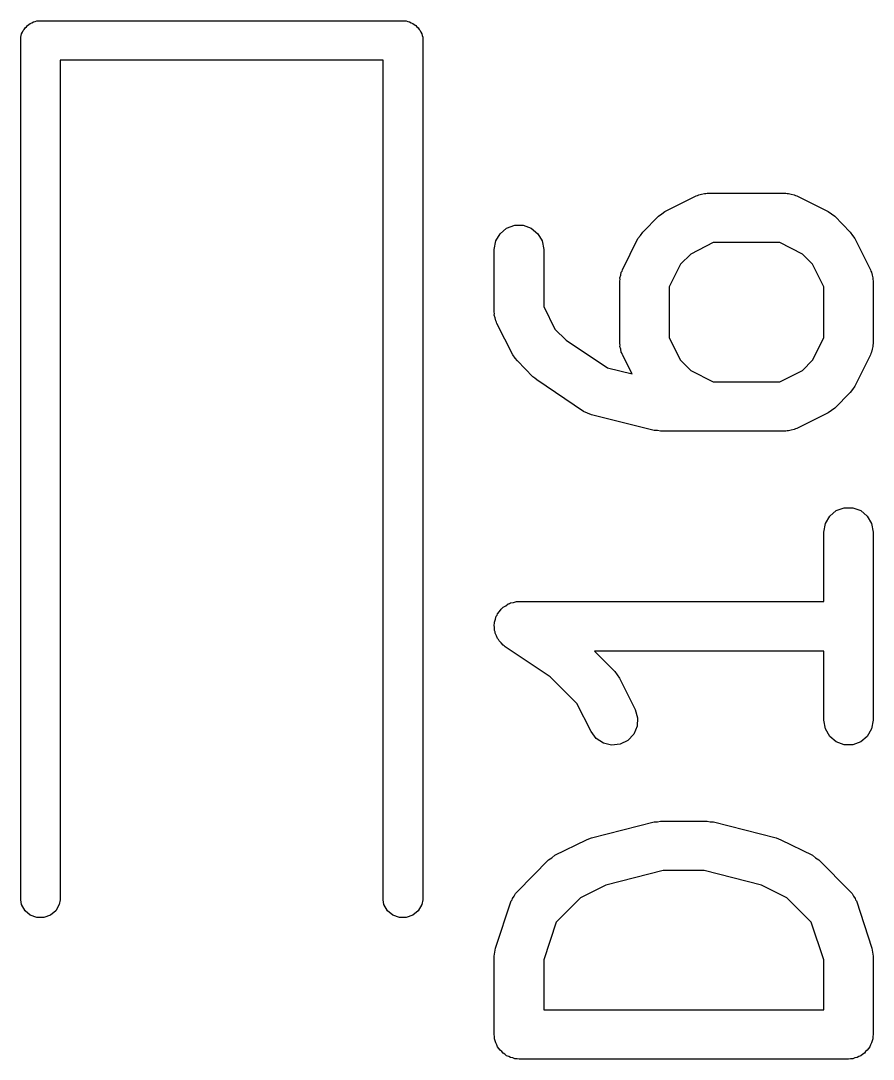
# Model space of a CAD drawing. Extents: x 107.8 to 187.5, y -108.6 to -68.5.
# Drawn here: x 141.835 to 144.422, y -106.44 to -103.29 of the extents above; entities that cross this region are included whole.
import ezdxf

# ---------------------------------------------------------------- set-up
doc = ezdxf.new("R2010")
doc.units = 0
doc.header["$MEASUREMENT"] = 0
doc.layers.add('BLACK', color=7, linetype='CONTINUOUS')

msp = doc.modelspace()

# ---------------------------------------------------------------- linework, layer by layer
at = {"layer": 'BLACK', "linetype": 'CONTINUOUS'}
for p, q in [((141.842, -103.32), (141.845, -103.316)), ((141.845, -103.316), (141.848, -103.311)), ((141.848, -103.311), (141.852, -103.308)), ((141.852, -103.308), (141.855, -103.304)), ((141.855, -103.304), (141.86, -103.301)), ((141.86, -103.301), (141.864, -103.298)), ((141.864, -103.298), (141.869, -103.296)), ((141.869, -103.296), (141.874, -103.293)), ((141.874, -103.293), (141.879, -103.292)), ((141.879, -103.292), (141.884, -103.29)), ((141.884, -103.29), (141.889, -103.29)), ((141.889, -103.29), (141.889, -103.29)), ((141.889, -103.29), (143, -103.29)), ((143, -103.29), (143.005, -103.29)), ((143, -103.29), (143, -103.29)), ((143.005, -103.29), (143.01, -103.292)), ((143.01, -103.292), (143.015, -103.293)), ((143.015, -103.293), (143.02, -103.296)), ((143.02, -103.296), (143.025, -103.298)), ((143.025, -103.298), (143.029, -103.301)), ((143.029, -103.301), (143.034, -103.304)), ((143.034, -103.304), (143.037, -103.308)), ((143.037, -103.308), (143.041, -103.311)), ((143.041, -103.311), (143.044, -103.316)), ((143.044, -103.316), (143.047, -103.32)), ((141.835, -103.34), (141.836, -103.335)), ((141.835, -103.345), (141.835, -103.34)), ((141.835, -105.956), (141.835, -103.345)), ((141.835, -103.345), (141.835, -103.345)), ((141.836, -103.335), (141.837, -103.33)), ((141.837, -103.33), (141.84, -103.325)), ((141.84, -103.325), (141.842, -103.32)), ((143.047, -103.32), (143.049, -103.325)), ((143.049, -103.325), (143.052, -103.33)), ((143.052, -103.33), (143.053, -103.335)), ((143.053, -103.335), (143.055, -103.34)), ((143.055, -103.34), (143.055, -103.345)), ((143.055, -103.345), (143.055, -103.345)), ((143.055, -103.345), (143.055, -105.956)), ((142.935, -103.41), (141.955, -103.41)), ((141.955, -103.41), (141.955, -105.956)), ((142.935, -105.956), (142.935, -103.41)), ((143.79, -103.869), (143.885, -103.821)), ((143.885, -103.821), (143.889, -103.82)), ((143.889, -103.82), (143.893, -103.818)), ((143.893, -103.818), (143.901, -103.816)), ((143.901, -103.816), (143.91, -103.814)), ((143.91, -103.814), (143.914, -103.814)), ((143.914, -103.814), (143.918, -103.813)), ((143.918, -103.813), (144.157, -103.813)), ((144.157, -103.813), (144.161, -103.814)), ((144.161, -103.814), (144.165, -103.814)), ((144.165, -103.814), (144.173, -103.816)), ((144.173, -103.816), (144.182, -103.818)), ((144.182, -103.818), (144.186, -103.82)), ((144.186, -103.82), (144.19, -103.821)), ((144.19, -103.821), (144.285, -103.869)), ((143.723, -103.931), (143.77, -103.883)), ((143.77, -103.883), (143.78, -103.876)), ((143.78, -103.876), (143.79, -103.869)), ((144.285, -103.869), (144.295, -103.876)), ((144.295, -103.876), (144.305, -103.883)), ((144.305, -103.883), (144.352, -103.931)), ((143.309, -103.919), (143.334, -103.91)), ((143.334, -103.91), (143.36, -103.91)), ((143.36, -103.91), (143.384, -103.919)), ((143.277, -103.958), (143.29, -103.936)), ((143.29, -103.936), (143.309, -103.919)), ((143.384, -103.919), (143.404, -103.936)), ((143.404, -103.936), (143.417, -103.958)), ((143.708, -103.95), (143.716, -103.941)), ((143.716, -103.941), (143.723, -103.931)), ((144.352, -103.931), (144.359, -103.941)), ((144.359, -103.941), (144.366, -103.95)), ((143.272, -103.984), (143.277, -103.958)), ((143.417, -103.958), (143.422, -103.984)), ((143.661, -104.045), (143.708, -103.95)), ((143.936, -103.963), (143.868, -103.998)), ((144.139, -103.963), (143.936, -103.963)), ((144.207, -103.998), (144.139, -103.963)), ((144.366, -103.95), (144.414, -104.045)), ((143.272, -104.174), (143.272, -103.984)), ((143.422, -103.984), (143.422, -104.157)), ((143.868, -103.998), (143.837, -104.028)), ((144.238, -104.028), (144.207, -103.998)), ((143.837, -104.028), (143.803, -104.097)), ((144.272, -104.097), (144.238, -104.028)), ((143.653, -104.07), (143.656, -104.062)), ((143.654, -104.075), (143.653, -104.07)), ((143.653, -104.079), (143.654, -104.075)), ((143.656, -104.062), (143.657, -104.053)), ((143.657, -104.053), (143.66, -104.05)), ((143.66, -104.05), (143.661, -104.045)), ((144.414, -104.045), (144.415, -104.05)), ((144.415, -104.05), (144.417, -104.053)), ((144.417, -104.053), (144.419, -104.062)), ((144.419, -104.062), (144.421, -104.07)), ((144.421, -104.07), (144.421, -104.075)), ((144.421, -104.075), (144.422, -104.079)), ((143.653, -104.269), (143.653, -104.079)), ((143.803, -104.097), (143.803, -104.252)), ((144.272, -104.252), (144.272, -104.097)), ((144.422, -104.079), (144.422, -104.269)), ((143.422, -104.157), (143.456, -104.225)), ((143.273, -104.178), (143.272, -104.174)), ((143.272, -104.183), (143.273, -104.178)), ((143.275, -104.191), (143.272, -104.183)), ((143.277, -104.2), (143.275, -104.191)), ((143.279, -104.204), (143.277, -104.2)), ((143.28, -104.208), (143.279, -104.204)), ((143.328, -104.303), (143.28, -104.208)), ((143.456, -104.225), (143.49, -104.259)), ((143.49, -104.259), (143.616, -104.343)), ((143.803, -104.252), (143.837, -104.32)), ((144.238, -104.32), (144.272, -104.252)), ((143.654, -104.274), (143.653, -104.269)), ((143.653, -104.278), (143.654, -104.274)), ((143.656, -104.286), (143.653, -104.278)), ((143.657, -104.295), (143.656, -104.286)), ((143.66, -104.299), (143.657, -104.295)), ((144.417, -104.295), (144.415, -104.299)), ((144.419, -104.286), (144.417, -104.295)), ((144.421, -104.278), (144.419, -104.286)), ((144.422, -104.269), (144.421, -104.274)), ((144.421, -104.274), (144.421, -104.278)), ((143.335, -104.313), (143.328, -104.303)), ((143.342, -104.322), (143.335, -104.313)), ((143.389, -104.37), (143.342, -104.322)), ((143.661, -104.303), (143.66, -104.299)), ((143.69, -104.361), (143.661, -104.303)), ((143.837, -104.32), (143.868, -104.351)), ((144.207, -104.351), (144.238, -104.32)), ((144.414, -104.303), (144.366, -104.398)), ((144.415, -104.299), (144.414, -104.303)), ((143.616, -104.343), (143.69, -104.361)), ((143.868, -104.351), (143.936, -104.385)), ((144.139, -104.385), (144.207, -104.351)), ((143.395, -104.374), (143.389, -104.37)), ((143.401, -104.379), (143.395, -104.374)), ((143.543, -104.475), (143.401, -104.379)), ((143.936, -104.385), (144.139, -104.385)), ((144.352, -104.418), (144.305, -104.465)), ((144.359, -104.408), (144.352, -104.418)), ((144.366, -104.398), (144.359, -104.408)), ((143.555, -104.48), (143.543, -104.475)), ((143.567, -104.485), (143.555, -104.48)), ((143.757, -104.533), (143.567, -104.485)), ((144.285, -104.479), (144.19, -104.527)), ((144.295, -104.472), (144.285, -104.479)), ((144.305, -104.465), (144.295, -104.472)), ((143.767, -104.533), (143.757, -104.533)), ((143.776, -104.535), (143.767, -104.533)), ((144.157, -104.535), (143.776, -104.535)), ((144.161, -104.534), (144.157, -104.535)), ((144.165, -104.534), (144.161, -104.534)), ((144.173, -104.532), (144.165, -104.534)), ((144.182, -104.53), (144.173, -104.532)), ((144.186, -104.528), (144.182, -104.53)), ((144.19, -104.527), (144.186, -104.528)), ((144.309, -104.776), (144.334, -104.767)), ((144.334, -104.767), (144.36, -104.767)), ((144.36, -104.767), (144.384, -104.776)), ((144.277, -104.815), (144.29, -104.793)), ((144.29, -104.793), (144.309, -104.776)), ((144.384, -104.776), (144.404, -104.793)), ((144.404, -104.793), (144.417, -104.815)), ((144.272, -104.841), (144.277, -104.815)), ((144.417, -104.815), (144.422, -104.841)), ((144.272, -105.052), (144.272, -104.841)), ((144.422, -104.841), (144.422, -105.412)), ((143.33, -105.055), (143.339, -105.052)), ((143.339, -105.052), (143.343, -105.052)), ((143.343, -105.052), (143.347, -105.052)), ((143.347, -105.052), (144.272, -105.052)), ((143.282, -105.089), (143.288, -105.082)), ((143.288, -105.082), (143.293, -105.075)), ((143.293, -105.075), (143.296, -105.072)), ((143.296, -105.072), (143.299, -105.069)), ((143.299, -105.069), (143.307, -105.065)), ((143.307, -105.065), (143.314, -105.059)), ((143.314, -105.059), (143.318, -105.058)), ((143.318, -105.058), (143.321, -105.056)), ((143.321, -105.056), (143.33, -105.055)), ((143.273, -105.114), (143.276, -105.105)), ((143.273, -105.118), (143.273, -105.114)), ((143.276, -105.105), (143.278, -105.096)), ((143.278, -105.096), (143.281, -105.093)), ((143.281, -105.093), (143.282, -105.089)), ((143.272, -105.122), (143.273, -105.118)), ((143.273, -105.131), (143.272, -105.122)), ((143.273, -105.14), (143.273, -105.131)), ((143.275, -105.144), (143.273, -105.14)), ((143.275, -105.148), (143.275, -105.144)), ((143.279, -105.156), (143.275, -105.148)), ((143.282, -105.164), (143.279, -105.156)), ((143.285, -105.167), (143.282, -105.164)), ((143.287, -105.171), (143.285, -105.167)), ((143.293, -105.177), (143.287, -105.171)), ((143.299, -105.184), (143.293, -105.177)), ((143.302, -105.186), (143.299, -105.184)), ((143.305, -105.189), (143.302, -105.186)), ((143.442, -105.28), (143.305, -105.189)), ((144.272, -105.202), (143.576, -105.202)), ((143.576, -105.202), (143.638, -105.264)), ((144.272, -105.412), (144.272, -105.202)), ((143.638, -105.264), (143.645, -105.274)), ((143.523, -105.361), (143.442, -105.28)), ((143.645, -105.274), (143.652, -105.284)), ((143.652, -105.284), (143.7, -105.379)), ((143.566, -105.446), (143.523, -105.361)), ((143.7, -105.379), (143.707, -105.404)), ((143.706, -105.43), (143.695, -105.454)), ((143.707, -105.404), (143.706, -105.43)), ((144.277, -105.438), (144.272, -105.412)), ((144.422, -105.412), (144.417, -105.438)), ((143.581, -105.467), (143.566, -105.446)), ((143.695, -105.454), (143.677, -105.473)), ((144.29, -105.461), (144.277, -105.438)), ((144.309, -105.477), (144.29, -105.461)), ((144.404, -105.461), (144.384, -105.477)), ((144.417, -105.438), (144.404, -105.461)), ((143.603, -105.481), (143.581, -105.467)), ((143.628, -105.487), (143.603, -105.481)), ((143.654, -105.484), (143.628, -105.487)), ((143.677, -105.473), (143.654, -105.484)), ((144.334, -105.486), (144.309, -105.477)), ((144.36, -105.486), (144.334, -105.486)), ((144.384, -105.477), (144.36, -105.486)), ((143.567, -105.768), (143.757, -105.72)), ((143.757, -105.72), (143.767, -105.72)), ((143.767, -105.72), (143.776, -105.718)), ((143.776, -105.718), (143.918, -105.718)), ((143.918, -105.718), (143.927, -105.72)), ((143.927, -105.72), (143.937, -105.72)), ((143.937, -105.72), (144.127, -105.768)), ((143.456, -105.821), (143.552, -105.774)), ((143.552, -105.774), (143.559, -105.771)), ((143.559, -105.771), (143.567, -105.768)), ((144.127, -105.768), (144.135, -105.771)), ((144.135, -105.771), (144.142, -105.774)), ((144.142, -105.774), (144.238, -105.821)), ((143.342, -105.931), (143.437, -105.835)), ((143.437, -105.835), (143.447, -105.829)), ((143.447, -105.829), (143.456, -105.821)), ((144.238, -105.821), (144.247, -105.829)), ((144.247, -105.829), (144.257, -105.835)), ((144.257, -105.835), (144.352, -105.931)), ((143.785, -105.868), (143.611, -105.912)), ((143.909, -105.868), (143.785, -105.868)), ((144.083, -105.912), (143.909, -105.868)), ((143.336, -105.937), (143.339, -105.934)), ((143.339, -105.934), (143.342, -105.931)), ((143.611, -105.912), (143.534, -105.95)), ((144.16, -105.95), (144.083, -105.912)), ((144.352, -105.931), (144.355, -105.934)), ((144.355, -105.934), (144.358, -105.937)), ((141.837, -105.971), (141.835, -105.956)), ((141.955, -105.956), (141.952, -105.971)), ((142.937, -105.971), (142.935, -105.956)), ((143.055, -105.956), (143.052, -105.971)), ((143.276, -106.103), (143.323, -105.96)), ((143.323, -105.96), (143.326, -105.956)), ((143.326, -105.956), (143.327, -105.952)), ((143.327, -105.952), (143.332, -105.945)), ((143.332, -105.945), (143.336, -105.937)), ((143.534, -105.95), (143.46, -106.024)), ((144.234, -106.024), (144.16, -105.95)), ((144.358, -105.937), (144.362, -105.945)), ((144.362, -105.945), (144.367, -105.952)), ((144.367, -105.952), (144.368, -105.956)), ((144.368, -105.956), (144.371, -105.96)), ((144.371, -105.96), (144.418, -106.103)), ((141.848, -105.99), (141.837, -105.971)), ((141.864, -106.003), (141.848, -105.99)), ((141.941, -105.99), (141.925, -106.003)), ((141.952, -105.971), (141.941, -105.99)), ((142.948, -105.99), (142.937, -105.971)), ((142.964, -106.003), (142.948, -105.99)), ((143.041, -105.99), (143.025, -106.003)), ((143.052, -105.971), (143.041, -105.99)), ((141.884, -106.01), (141.864, -106.003)), ((141.905, -106.01), (141.884, -106.01)), ((141.925, -106.003), (141.905, -106.01)), ((142.984, -106.01), (142.964, -106.003)), ((143.005, -106.01), (142.984, -106.01)), ((143.025, -106.003), (143.005, -106.01)), ((143.46, -106.024), (143.422, -106.139)), ((144.272, -106.139), (144.234, -106.024)), ((143.272, -106.127), (143.274, -106.115)), ((143.274, -106.115), (143.276, -106.103)), ((144.418, -106.103), (144.42, -106.115)), ((144.42, -106.115), (144.422, -106.127)), ((143.272, -106.365), (143.272, -106.127)), ((143.422, -106.139), (143.422, -106.29)), ((144.272, -106.29), (144.272, -106.139)), ((144.422, -106.127), (144.422, -106.365)), ((143.422, -106.29), (144.272, -106.29)), ((143.273, -106.371), (143.272, -106.365)), ((143.273, -106.378), (143.273, -106.371)), ((144.422, -106.365), (144.421, -106.371)), ((144.421, -106.371), (144.421, -106.378)), ((143.275, -106.384), (143.273, -106.378)), ((143.277, -106.39), (143.275, -106.384)), ((143.28, -106.396), (143.277, -106.39)), ((143.282, -106.402), (143.28, -106.396)), ((143.286, -106.407), (143.282, -106.402)), ((144.412, -106.402), (144.408, -106.407)), ((144.414, -106.396), (144.412, -106.402)), ((144.417, -106.39), (144.414, -106.396)), ((144.419, -106.384), (144.417, -106.39)), ((144.421, -106.378), (144.419, -106.384)), ((143.29, -106.413), (143.286, -106.407)), ((143.295, -106.417), (143.29, -106.413)), ((143.299, -106.422), (143.295, -106.417)), ((143.304, -106.425), (143.299, -106.422)), ((143.309, -106.43), (143.304, -106.425)), ((143.316, -106.432), (143.309, -106.43)), ((143.321, -106.435), (143.316, -106.432)), ((143.328, -106.436), (143.321, -106.435)), ((143.334, -106.439), (143.328, -106.436)), ((144.366, -106.436), (144.36, -106.439)), ((144.373, -106.435), (144.366, -106.436)), ((144.378, -106.432), (144.373, -106.435)), ((144.384, -106.43), (144.378, -106.432)), ((144.39, -106.425), (144.384, -106.43)), ((144.395, -106.422), (144.39, -106.425)), ((144.399, -106.417), (144.395, -106.422)), ((144.404, -106.413), (144.399, -106.417)), ((144.408, -106.407), (144.404, -106.413)), ((143.341, -106.439), (143.334, -106.439)), ((143.347, -106.44), (143.341, -106.439)), ((144.347, -106.44), (143.347, -106.44)), ((144.353, -106.439), (144.347, -106.44)), ((144.36, -106.439), (144.353, -106.439))]:
    msp.add_line(p, q, dxfattribs=at)

doc.saveas('drawing.dxf')
